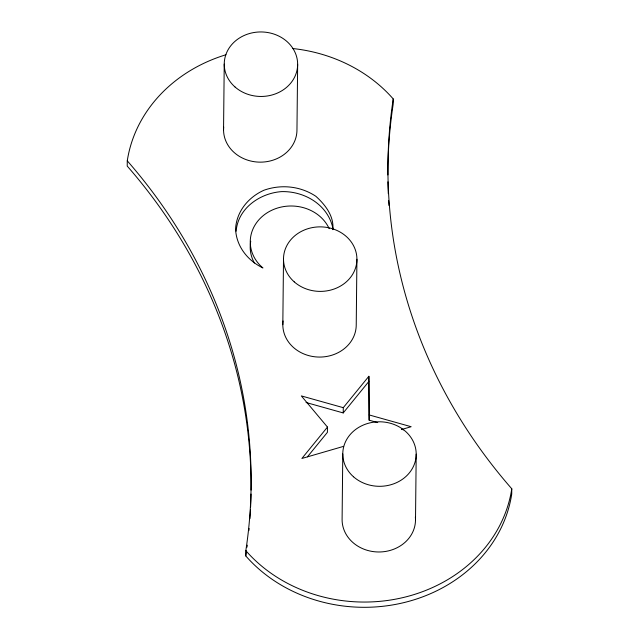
<?xml version="1.0" encoding="UTF-8"?>
<svg xmlns="http://www.w3.org/2000/svg" width="639" height="639" viewBox="0 0 639 639"><rect width="100%" height="100%" fill="white"/><g stroke="black" fill="none" stroke-linecap="round" stroke-linejoin="round"><path stroke-width="0.96" d="M225.958 54.754A149.127 131.051 0.6 0 0 127.273 160.828L127.225 166.084A596.499 524.212 0.6 0 1 251.055 490.105M223.546 129.789L224.233 64.108M292.582 48.508A149.127 131.051 0.6 0 1 393.233 98.949A596.499 524.212 0.6 0 0 511.775 488.787L511.727 494.043A149.127 131.051 0.6 0 1 402.45 602.952A149.127 131.051 0.6 0 1 245.767 555.922L245.823 550.666A596.499 524.212 0.6 0 0 127.273 160.828M282.821 324.708L283.508 259.027M297.646 64.315L296.959 129.989A36.711 32.262 0.6 0 1 258.643 162.114A36.711 32.262 0.6 0 1 223.69 126.985M377.737 422.611L369.15 420.198L368.871 376.275L343.279 407.674L301.328 395.908L327.464 427.076L327.408 432.331L307.431 456.837M342.784 453.946L342.097 519.627A36.711 32.262 0.6 0 0 380.381 551.96A36.711 32.262 0.6 0 0 415.366 517.023M306.041 402.498L343.223 412.93L343.279 407.674M356.921 259.234L356.235 324.908A36.711 32.262 0.6 0 1 317.375 357.009A36.711 32.262 0.6 0 1 283.069 320.962M369.15 420.198L368.871 376.275M393.233 98.949L393.177 104.205A596.499 524.212 0.6 0 0 387.873 174.942M415.51 519.826L416.197 454.153M332.783 229.649C334.317 216.373 325.195 204.704 315.858 196.293C300.506 186.109 281.296 184.088 264.003 190.214C248.427 197.171 236.646 211.333 235.567 228.722C236.166 246.127 247.557 260.592 262.933 267.949A40.944 35.984 0.6 0 1 268.236 212.132A40.944 35.984 0.6 0 1 329.197 228.674M236.15 231.198C237.924 208.274 260.049 193.106 281.679 191.612C305.059 191.061 328.526 205.223 333.111 229.241M327.464 427.076L301.872 458.475L343.614 446.349M343.223 412.93L368.815 381.531M401.675 429.472L411.165 426.716L369.206 414.951M401.572 429.296L403.481 429.831M251.007 494.051A596.499 524.212 0.6 0 1 250.608 506.855M250.464 509.81A596.499 524.212 0.6 0 1 249.921 518.668M249.122 528.493A596.499 524.212 0.6 0 1 248.938 530.458M247.285 545.163A596.499 524.212 0.6 0 1 247.021 547.12M246.486 551.034A596.499 524.212 0.6 0 1 245.767 555.922M388.951 205.478A596.499 524.212 0.6 0 1 388.64 200.558M388.296 193.665A596.499 524.212 0.6 0 1 387.937 181.835M254.41 263.052A40.944 35.984 0.6 0 1 250.744 241.246M511.775 488.787A149.127 131.051 0.6 0 1 402.506 597.697A149.127 131.051 0.6 0 1 245.823 550.666M234.976 86.944A36.711 32.262 0.6 0 0 296.392 72.662A36.711 32.262 0.6 0 0 251.462 33.02A36.711 32.262 0.6 0 0 234.976 86.944M294.244 281.871A36.711 32.262 0.6 0 0 355.667 267.581A36.711 32.262 0.6 0 0 310.73 227.939A36.711 32.262 0.6 0 0 294.244 281.871M353.519 476.79A36.711 32.262 0.6 0 0 414.943 462.5A36.711 32.262 0.6 0 0 370.005 422.858A36.711 32.262 0.6 0 0 353.519 476.79"/></g></svg>
